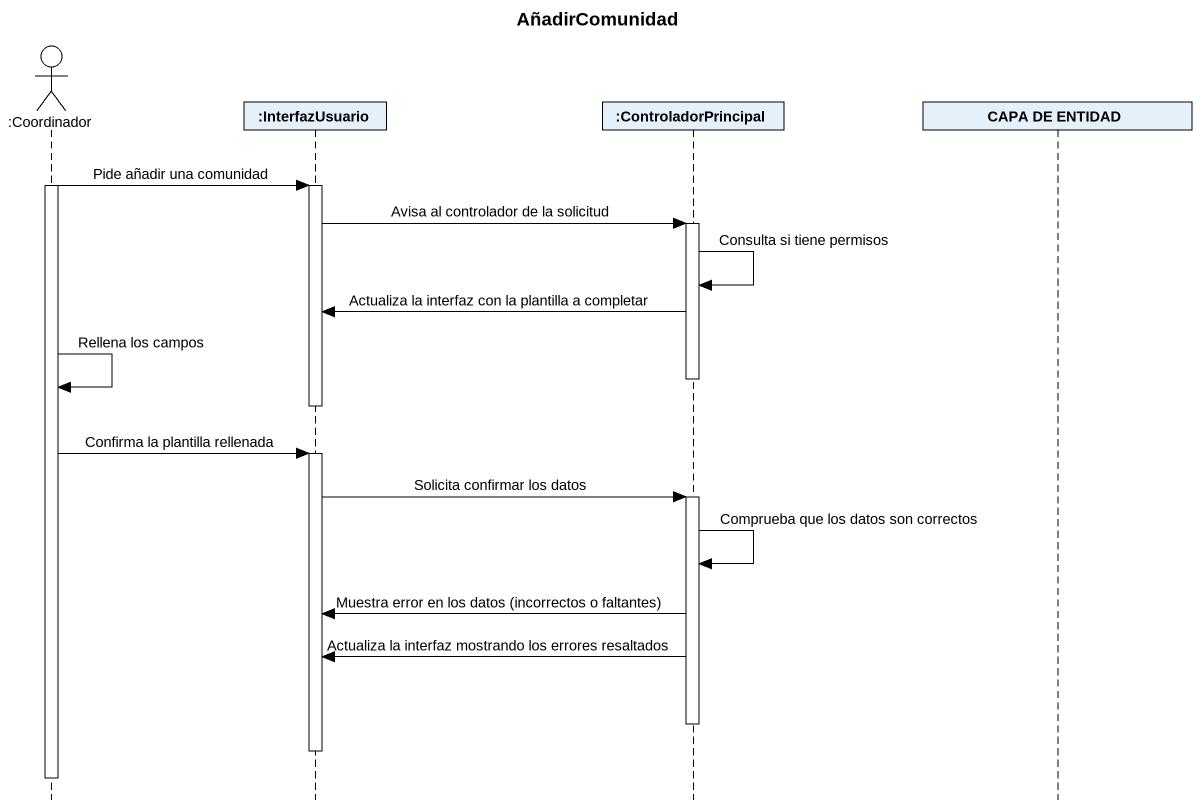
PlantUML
@startuml
title AñadirComunidad
hide footbox
actor ":Coordinador" as Coordinador
participant ":InterfazUsuario" as InterfazUsuario
participant ":ControladorPrincipal" as ControladorPrincipal
participant "CAPA DE ENTIDAD" as CAPA_DE_ENTIDAD

activate Coordinador
Coordinador -> InterfazUsuario : Pide añadir una comunidad
activate InterfazUsuario
InterfazUsuario -> ControladorPrincipal : Avisa al controlador de la solicitud
activate ControladorPrincipal
ControladorPrincipal -> ControladorPrincipal : Consulta si tiene permisos
ControladorPrincipal -> InterfazUsuario : Actualiza la interfaz con la plantilla a completar
deactivate ControladorPrincipal
Coordinador -> Coordinador : Rellena los campos
deactivate InterfazUsuario
Coordinador -> InterfazUsuario : Confirma la plantilla rellenada
activate InterfazUsuario
InterfazUsuario -> ControladorPrincipal : Solicita confirmar los datos
activate ControladorPrincipal
ControladorPrincipal -> ControladorPrincipal : Comprueba que los datos son correctos
ControladorPrincipal -> InterfazUsuario : Muestra error en los datos (incorrectos o faltantes)
ControladorPrincipal -> InterfazUsuario : Actualiza la interfaz mostrando los errores resaltados
deactivate ControladorPrincipal
deactivate InterfazUsuario
deactivate Coordinador
@enduml
